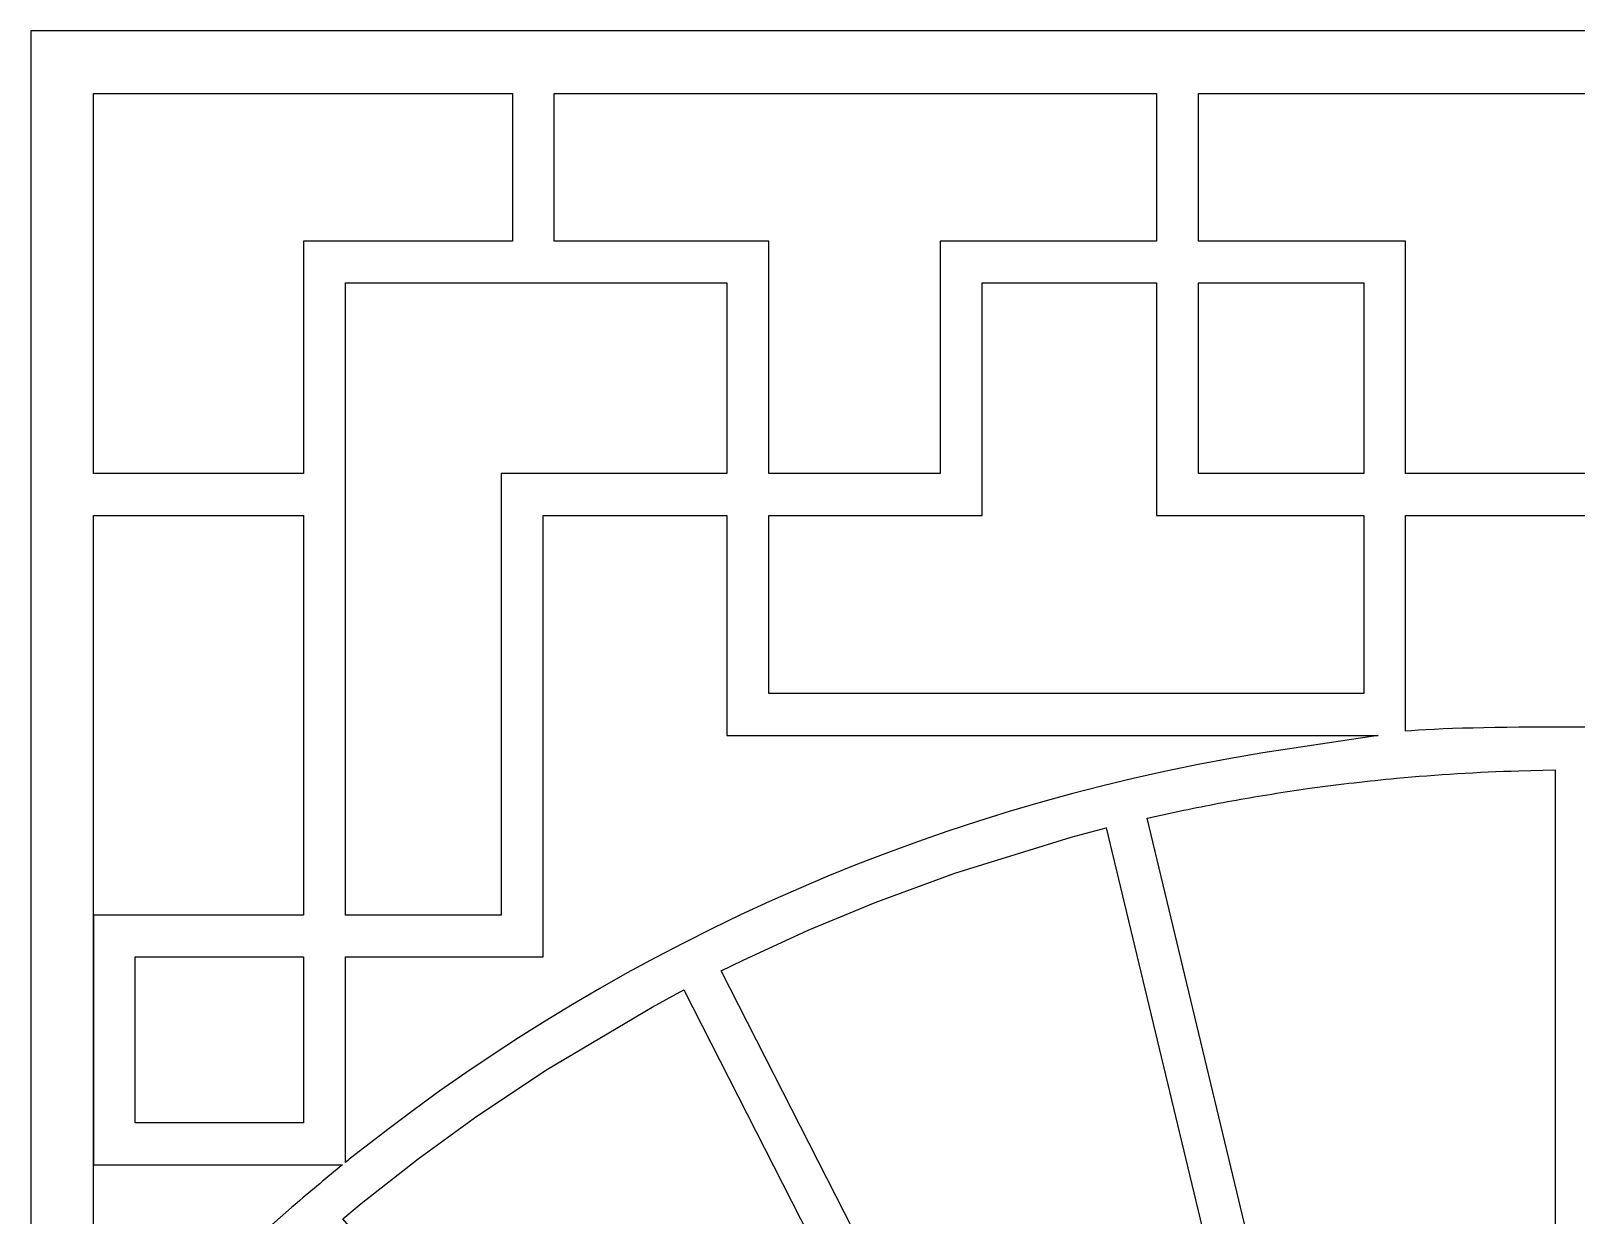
# Model space of a CAD drawing. Header units: centimetres. Extents: x -9.7 to 9.1, y -10.5 to 8.3.
# Drawn here: x -9.72 to -0.3, y 1.12 to 8.34 of the extents above; entities that cross this region are included whole.
import ezdxf

# ---------------------------------------------------------------- set-up
doc = ezdxf.new("R2010")
doc.units = ezdxf.units.CM
doc.header["$MEASUREMENT"] = 0
doc.layers.add('layer 1', color=7, linetype='Continuous')

msp = doc.modelspace()

# ---------------------------------------------------------------- linework, layer by layer
at = {"layer": 'layer 1', "color": 242}
for points, knots in [([(-9.72052, 8.33848), (-9.72052, 8.33848), (9.11612, 8.33848), (9.11612, 8.33848), (9.11612, 8.33848), (9.11612, 8.33848), (9.11612, -10.49816), (9.11612, -10.49816), (9.11612, -10.49816), (9.11612, -10.49816), (-9.72052, -10.49816), (-9.72052, -10.49816), (-9.72052, -10.49816), (-9.72052, -10.49816), (-9.72052, 8.33848), (-9.72052, 8.33848)], [0, 0, 0, 0, 0.2, 0.2, 0.2, 0.2, 0.4, 0.4, 0.4, 0.4, 0.6, 0.6, 0.6, 0.6, 1, 1, 1, 1]), ([(-9.3387, 7.95666), (-9.3387, 7.95666), (-9.3387, 5.64039), (-9.3387, 5.64039), (-9.3387, 5.64039), (-9.3387, 5.64039), (-8.05914, 5.64039), (-8.05914, 5.64039), (-8.05914, 5.64039), (-8.05914, 5.64039), (-8.05914, 7.05775), (-8.05914, 7.05775), (-8.05914, 7.05775), (-8.05914, 7.05775), (-6.78543, 7.05775), (-6.78543, 7.05775), (-6.78543, 7.05775), (-6.78543, 7.05775), (-6.78543, 7.95666), (-6.78543, 7.95666), (-6.78543, 7.95666), (-6.78543, 7.95666), (-9.3387, 7.95666), (-9.3387, 7.95666)], [0, 0, 0, 0, 0.1428571, 0.1428571, 0.1428571, 0.1428571, 0.2857143, 0.2857143, 0.2857143, 0.2857143, 0.4285714, 0.4285714, 0.4285714, 0.4285714, 0.5714286, 0.5714286, 0.5714286, 0.5714286, 0.7142857, 0.7142857, 0.7142857, 0.7142857, 1, 1, 1, 1]), ([(-6.53015, 7.95666), (-6.53015, 7.95666), (-6.53015, 7.05775), (-6.53015, 7.05775), (-6.53015, 7.05775), (-6.53015, 7.05775), (-5.22295, 7.05775), (-5.22295, 7.05775), (-5.22295, 7.05775), (-5.22295, 7.05775), (-5.22295, 5.64039), (-5.22295, 5.64039), (-5.22295, 5.64039), (-5.22295, 5.64039), (-4.1776, 5.64039), (-4.1776, 5.64039), (-4.1776, 5.64039), (-4.1776, 5.64039), (-4.1776, 7.05775), (-4.1776, 7.05775), (-4.1776, 7.05775), (-4.1776, 7.05775), (-2.85914, 7.05775), (-2.85914, 7.05775), (-2.85914, 7.05775), (-2.85914, 7.05775), (-2.85914, 7.95666), (-2.85914, 7.95666), (-2.85914, 7.95666), (-2.85914, 7.95666), (-6.53015, 7.95666), (-6.53015, 7.95666)], [0, 0, 0, 0, 0.1111111, 0.1111111, 0.1111111, 0.1111111, 0.2222222, 0.2222222, 0.2222222, 0.2222222, 0.3333333, 0.3333333, 0.3333333, 0.3333333, 0.4444444, 0.4444444, 0.4444444, 0.4444444, 0.5555556, 0.5555556, 0.5555556, 0.5555556, 0.6666667, 0.6666667, 0.6666667, 0.6666667, 0.7777778, 0.7777778, 0.7777778, 0.7777778, 1, 1, 1, 1]), ([(-2.60385, 7.95666), (-2.60385, 7.95666), (-2.60385, 7.05775), (-2.60385, 7.05775), (-2.60385, 7.05775), (-2.60385, 7.05775), (-1.34141, 7.05775), (-1.34141, 7.05775), (-1.34141, 7.05775), (-1.34141, 7.05775), (-1.34141, 5.64039), (-1.34141, 5.64039), (-1.34141, 5.64039), (-1.34141, 5.64039), (0.73702, 5.64039), (0.73702, 5.64039), (0.73702, 5.64039), (0.73702, 5.64039), (0.73702, 7.05775), (0.73702, 7.05775), (0.73702, 7.05775), (0.73702, 7.05775), (1.99946, 7.05775), (1.99946, 7.05775), (1.99946, 7.05775), (1.99946, 7.05775), (1.99946, 7.95666), (1.99946, 7.95666), (1.99946, 7.95666), (1.99946, 7.95666), (-2.60385, 7.95666), (-2.60385, 7.95666)], [0, 0, 0, 0, 0.1111111, 0.1111111, 0.1111111, 0.1111111, 0.2222222, 0.2222222, 0.2222222, 0.2222222, 0.3333333, 0.3333333, 0.3333333, 0.3333333, 0.4444444, 0.4444444, 0.4444444, 0.4444444, 0.5555556, 0.5555556, 0.5555556, 0.5555556, 0.6666667, 0.6666667, 0.6666667, 0.6666667, 0.7777778, 0.7777778, 0.7777778, 0.7777778, 1, 1, 1, 1]), ([(-5.47824, 5.64039), (-5.47824, 5.64039), (-5.47824, 6.80246), (-5.47824, 6.80246), (-5.47824, 6.80246), (-5.47824, 6.80246), (-7.80385, 6.80246), (-7.80385, 6.80246), (-7.80385, 6.80246), (-7.80385, 6.80246), (-7.80385, 2.94936), (-7.80385, 2.94936), (-7.80385, 2.94936), (-7.80385, 2.94936), (-6.85373, 2.94936), (-6.85373, 2.94936), (-6.85373, 2.94936), (-6.85373, 2.94936), (-6.85373, 5.64039), (-6.85373, 5.64039), (-6.85373, 5.64039), (-6.85373, 5.64039), (-5.47824, 5.64039), (-5.47824, 5.64039)], [0, 0, 0, 0, 0.1428571, 0.1428571, 0.1428571, 0.1428571, 0.2857143, 0.2857143, 0.2857143, 0.2857143, 0.4285714, 0.4285714, 0.4285714, 0.4285714, 0.5714286, 0.5714286, 0.5714286, 0.5714286, 0.7142857, 0.7142857, 0.7142857, 0.7142857, 1, 1, 1, 1]), ([(-1.5967, 5.38511), (-1.5967, 5.38511), (-2.85914, 5.38511), (-2.85914, 5.38511), (-2.85914, 5.38511), (-2.85914, 5.38511), (-2.85914, 6.80246), (-2.85914, 6.80246), (-2.85914, 6.80246), (-2.85914, 6.80246), (-3.92231, 6.80246), (-3.92231, 6.80246), (-3.92231, 6.80246), (-3.92231, 6.80246), (-3.92231, 5.38511), (-3.92231, 5.38511), (-3.92231, 5.38511), (-3.92231, 5.38511), (-5.22295, 5.38511), (-5.22295, 5.38511), (-5.22295, 5.38511), (-5.22295, 5.38511), (-5.22295, 4.29993), (-5.22295, 4.29993), (-5.22295, 4.29993), (-5.22295, 4.29993), (-1.5967, 4.29993), (-1.5967, 4.29993), (-1.5967, 4.29993), (-1.5967, 4.29993), (-1.5967, 5.38511), (-1.5967, 5.38511)], [0, 0, 0, 0, 0.1111111, 0.1111111, 0.1111111, 0.1111111, 0.2222222, 0.2222222, 0.2222222, 0.2222222, 0.3333333, 0.3333333, 0.3333333, 0.3333333, 0.4444444, 0.4444444, 0.4444444, 0.4444444, 0.5555556, 0.5555556, 0.5555556, 0.5555556, 0.6666667, 0.6666667, 0.6666667, 0.6666667, 0.7777778, 0.7777778, 0.7777778, 0.7777778, 1, 1, 1, 1]), ([(-2.60385, 5.64039), (-2.60385, 5.64039), (-1.5967, 5.64039), (-1.5967, 5.64039), (-1.5967, 5.64039), (-1.5967, 5.64039), (-1.5967, 6.80246), (-1.5967, 6.80246), (-1.5967, 6.80246), (-1.5967, 6.80246), (-2.60385, 6.80246), (-2.60385, 6.80246), (-2.60385, 6.80246), (-2.60385, 6.80246), (-2.60385, 5.64039), (-2.60385, 5.64039)], [0, 0, 0, 0, 0.2, 0.2, 0.2, 0.2, 0.4, 0.4, 0.4, 0.4, 0.6, 0.6, 0.6, 0.6, 1, 1, 1, 1]), ([(-9.3387, 2.94936), (-9.3387, 2.94936), (-8.05914, 2.94936), (-8.05914, 2.94936), (-8.05914, 2.94936), (-8.05914, 2.94936), (-8.05914, 5.38511), (-8.05914, 5.38511), (-8.05914, 5.38511), (-8.05914, 5.38511), (-9.3387, 5.38511), (-9.3387, 5.38511), (-9.3387, 5.38511), (-9.3387, 5.38511), (-9.3387, 2.94936), (-9.3387, 2.94936)], [0, 0, 0, 0, 0.2, 0.2, 0.2, 0.2, 0.4, 0.4, 0.4, 0.4, 0.6, 0.6, 0.6, 0.6, 1, 1, 1, 1]), ([(-1.50895, 4.04464), (-1.50895, 4.04464), (-5.47824, 4.04464), (-5.47824, 4.04464), (-5.47824, 4.04464), (-5.47824, 4.04464), (-5.47824, 5.38511), (-5.47824, 5.38511), (-5.47824, 5.38511), (-5.47824, 5.38511), (-6.59845, 5.38511), (-6.59845, 5.38511), (-6.59845, 5.38511), (-6.59845, 5.38511), (-6.59845, 2.69407), (-6.59845, 2.69407), (-6.59845, 2.69407), (-6.59845, 2.69407), (-7.80385, 2.69407), (-7.80385, 2.69407), (-7.80385, 2.69407), (-7.80385, 2.69407), (-7.80385, 1.44175), (-7.80385, 1.44175), (-7.80385, 1.44175), (-7.7936, 1.45021), (-7.78334, 1.45866), (-7.77308, 1.46712), (-7.77308, 1.46712), (-7.77308, 1.46712), (-7.53728, 1.64934), (-7.53728, 1.64934), (-7.53728, 1.64934), (-7.53728, 1.64934), (-7.3832, 1.76454), (-7.3832, 1.76454), (-7.3832, 1.76454), (-7.3832, 1.76454), (-7.22724, 1.87732), (-7.22724, 1.87732), (-7.22724, 1.87732), (-7.22724, 1.87732), (-7.06943, 1.98765), (-7.06943, 1.98765), (-7.06943, 1.98765), (-7.06943, 1.98765), (-6.9098, 2.09551), (-6.9098, 2.09551), (-6.9098, 2.09551), (-6.9098, 2.09551), (-6.74838, 2.20085), (-6.74838, 2.20085), (-6.74838, 2.20085), (-6.74838, 2.20085), (-6.58519, 2.30367), (-6.58519, 2.30367), (-6.58519, 2.30367), (-6.58519, 2.30367), (-6.42026, 2.40392), (-6.42026, 2.40392), (-6.42026, 2.40392), (-6.42026, 2.40392), (-6.25362, 2.50158), (-6.25362, 2.50158), (-6.25362, 2.50158), (-6.25362, 2.50158), (-6.0853, 2.59663), (-6.0853, 2.59663), (-6.0853, 2.59663), (-6.0853, 2.59663), (-5.91533, 2.68902), (-5.91533, 2.68902), (-5.91533, 2.68902), (-5.91533, 2.68902), (-5.74373, 2.77874), (-5.74373, 2.77874), (-5.74373, 2.77874), (-5.74373, 2.77874), (-5.57053, 2.86576), (-5.57053, 2.86576), (-5.57053, 2.86576), (-5.57053, 2.86576), (-5.39577, 2.95004), (-5.39577, 2.95004), (-5.39577, 2.95004), (-5.39577, 2.95004), (-5.21947, 3.03156), (-5.21947, 3.03156), (-5.21947, 3.03156), (-5.21947, 3.03156), (-5.04165, 3.1103), (-5.04165, 3.1103), (-5.04165, 3.1103), (-5.04165, 3.1103), (-4.86235, 3.18621), (-4.86235, 3.18621), (-4.86235, 3.18621), (-4.86235, 3.18621), (-4.6816, 3.25928), (-4.6816, 3.25928), (-4.6816, 3.25928), (-4.6816, 3.25928), (-4.49941, 3.32948), (-4.49941, 3.32948), (-4.49941, 3.32948), (-4.49941, 3.32948), (-4.31583, 3.39677), (-4.31583, 3.39677), (-4.31583, 3.39677), (-4.31583, 3.39677), (-4.13088, 3.46113), (-4.13088, 3.46113), (-4.13088, 3.46113), (-4.13088, 3.46113), (-3.94458, 3.52254), (-3.94458, 3.52254), (-3.94458, 3.52254), (-3.94458, 3.52254), (-3.75697, 3.58095), (-3.75697, 3.58095), (-3.75697, 3.58095), (-3.75697, 3.58095), (-3.56807, 3.63635), (-3.56807, 3.63635), (-3.56807, 3.63635), (-3.56807, 3.63635), (-3.37791, 3.68871), (-3.37791, 3.68871), (-3.37791, 3.68871), (-3.37791, 3.68871), (-3.18652, 3.73799), (-3.18652, 3.73799), (-3.18652, 3.73799), (-3.18652, 3.73799), (-2.99393, 3.78417), (-2.99393, 3.78417), (-2.99393, 3.78417), (-2.99393, 3.78417), (-2.80017, 3.82722), (-2.80017, 3.82722), (-2.80017, 3.82722), (-2.80017, 3.82722), (-2.60525, 3.86712), (-2.60525, 3.86712), (-2.60525, 3.86712), (-2.60525, 3.86712), (-2.40922, 3.90382), (-2.40922, 3.90382), (-2.40922, 3.90382), (-2.40922, 3.90382), (-2.2121, 3.93732), (-2.2121, 3.93732), (-2.2121, 3.93732), (-2.2121, 3.93732), (-1.50895, 4.04464), (-1.50895, 4.04464)], [0, 0, 0, 0, 0.025, 0.025, 0.025, 0.025, 0.05, 0.05, 0.05, 0.05, 0.075, 0.075, 0.075, 0.075, 0.1, 0.1, 0.1, 0.1, 0.125, 0.125, 0.125, 0.125, 0.15, 0.15, 0.15, 0.15, 0.175, 0.175, 0.175, 0.175, 0.2, 0.2, 0.2, 0.2, 0.225, 0.225, 0.225, 0.225, 0.25, 0.25, 0.25, 0.25, 0.275, 0.275, 0.275, 0.275, 0.3, 0.3, 0.3, 0.3, 0.325, 0.325, 0.325, 0.325, 0.35, 0.35, 0.35, 0.35, 0.375, 0.375, 0.375, 0.375, 0.4, 0.4, 0.4, 0.4, 0.425, 0.425, 0.425, 0.425, 0.45, 0.45, 0.45, 0.45, 0.475, 0.475, 0.475, 0.475, 0.5, 0.5, 0.5, 0.5, 0.525, 0.525, 0.525, 0.525, 0.55, 0.55, 0.55, 0.55, 0.575, 0.575, 0.575, 0.575, 0.6, 0.6, 0.6, 0.6, 0.625, 0.625, 0.625, 0.625, 0.65, 0.65, 0.65, 0.65, 0.675, 0.675, 0.675, 0.675, 0.7, 0.7, 0.7, 0.7, 0.725, 0.725, 0.725, 0.725, 0.75, 0.75, 0.75, 0.75, 0.775, 0.775, 0.775, 0.775, 0.8, 0.8, 0.8, 0.8, 0.825, 0.825, 0.825, 0.825, 0.85, 0.85, 0.85, 0.85, 0.875, 0.875, 0.875, 0.875, 0.9, 0.9, 0.9, 0.9, 0.925, 0.925, 0.925, 0.925, 0.95, 0.95, 0.95, 0.95, 1, 1, 1, 1]), ([(0.73702, 4.07023), (0.73702, 4.07023), (0.73702, 5.38511), (0.73702, 5.38511), (0.73702, 5.38511), (0.73702, 5.38511), (-1.34141, 5.38511), (-1.34141, 5.38511), (-1.34141, 5.38511), (-1.34141, 5.38511), (-1.34141, 4.07021), (-1.34141, 4.07021), (-1.34141, 4.07021), (-0.97608, 4.10504), (0.25319, 4.10249), (0.73702, 4.07023)], [0, 0, 0, 0, 0.2, 0.2, 0.2, 0.2, 0.4, 0.4, 0.4, 0.4, 0.6, 0.6, 0.6, 0.6, 1, 1, 1, 1]), ([(-0.42984, -2.55817), (-0.42984, -2.55817), (-0.42984, 3.83409), (-0.42984, 3.83409), (-0.42984, 3.83409), (-0.42984, 3.83409), (-0.6522, 3.82917), (-0.6522, 3.82917), (-0.6522, 3.82917), (-0.9013, 3.82102), (-1.1491, 3.80586), (-1.39732, 3.78351), (-1.39732, 3.78351), (-1.56916, 3.76694), (-1.7402, 3.74717), (-1.91128, 3.7241), (-1.91128, 3.7241), (-2.05677, 3.70353), (-2.2016, 3.68073), (-2.34636, 3.6556), (-2.34636, 3.6556), (-2.49014, 3.6297), (-2.63319, 3.6016), (-2.77608, 3.5712), (-2.77608, 3.5712), (-2.77608, 3.5712), (-2.91738, 3.5402), (-2.91738, 3.5402), (-2.91738, 3.5402), (-2.91738, 3.5402), (-1.42508, -2.67571), (-1.42508, -2.67571), (-1.42508, -2.67571), (-1.37654, -2.66604), (-1.32802, -2.65627), (-1.27937, -2.64709), (-1.27937, -2.64709), (-1.27937, -2.64709), (-0.60769, -2.56592), (-0.60769, -2.56592), (-0.60769, -2.56592), (-0.60769, -2.56592), (-0.42984, -2.55817), (-0.42984, -2.55817)], [0, 0, 0, 0, 0.0833333, 0.0833333, 0.0833333, 0.0833333, 0.1666667, 0.1666667, 0.1666667, 0.1666667, 0.25, 0.25, 0.25, 0.25, 0.3333333, 0.3333333, 0.3333333, 0.3333333, 0.4166667, 0.4166667, 0.4166667, 0.4166667, 0.5, 0.5, 0.5, 0.5, 0.5833333, 0.5833333, 0.5833333, 0.5833333, 0.6666667, 0.6666667, 0.6666667, 0.6666667, 0.75, 0.75, 0.75, 0.75, 0.8333333, 0.8333333, 0.8333333, 0.8333333, 1, 1, 1, 1]), ([(-1.67328, -2.73541), (-1.67328, -2.73541), (-3.16555, 3.48031), (-3.16555, 3.48031), (-3.16555, 3.48031), (-3.16555, 3.48031), (-3.37943, 3.42368), (-3.37943, 3.42368), (-3.37943, 3.42368), (-3.37943, 3.42368), (-4.08957, 3.20535), (-4.08957, 3.20535), (-4.08957, 3.20535), (-4.08957, 3.20535), (-4.57504, 3.02679), (-4.57504, 3.02679), (-4.57504, 3.02679), (-4.57504, 3.02679), (-4.98305, 2.85735), (-4.98305, 2.85735), (-4.98305, 2.85735), (-4.98305, 2.85735), (-5.38322, 2.67314), (-5.38322, 2.67314), (-5.38322, 2.67314), (-5.38322, 2.67314), (-5.51365, 2.60959), (-5.51365, 2.60959), (-5.51365, 2.60959), (-5.51365, 2.60959), (-2.61277, -3.0837), (-2.61277, -3.0837), (-2.61277, -3.0837), (-2.56769, -3.06279), (-2.52265, -3.0418), (-2.47735, -3.02135), (-2.47735, -3.02135), (-2.27067, -2.92931), (-2.05998, -2.85054), (-1.84359, -2.78447), (-1.84359, -2.78447), (-1.84359, -2.78447), (-1.67328, -2.73541), (-1.67328, -2.73541)], [0, 0, 0, 0, 0.0833333, 0.0833333, 0.0833333, 0.0833333, 0.1666667, 0.1666667, 0.1666667, 0.1666667, 0.25, 0.25, 0.25, 0.25, 0.3333333, 0.3333333, 0.3333333, 0.3333333, 0.4166667, 0.4166667, 0.4166667, 0.4166667, 0.5, 0.5, 0.5, 0.5, 0.5833333, 0.5833333, 0.5833333, 0.5833333, 0.6666667, 0.6666667, 0.6666667, 0.6666667, 0.75, 0.75, 0.75, 0.75, 0.8333333, 0.8333333, 0.8333333, 0.8333333, 1, 1, 1, 1]), ([(-9.3387, 2.94936), (-9.3387, 2.94936), (-9.3387, 1.42725), (-9.3387, 1.42725), (-9.3387, 1.42725), (-9.3387, 1.42725), (-9.3387, 2.94936), (-9.3387, 2.94936)], [0, 0, 0, 0, 0.3333333, 0.3333333, 0.3333333, 0.3333333, 1, 1, 1, 1]), ([(-9.08415, 2.69407), (-9.08415, 2.69407), (-9.08415, 1.68254), (-9.08415, 1.68254), (-9.08415, 1.68254), (-9.08415, 1.68254), (-8.05914, 1.68254), (-8.05914, 1.68254), (-8.05914, 1.68254), (-8.05914, 1.68254), (-8.05914, 2.69407), (-8.05914, 2.69407), (-8.05914, 2.69407), (-8.05914, 2.69407), (-9.08415, 2.69407), (-9.08415, 2.69407)], [0, 0, 0, 0, 0.2, 0.2, 0.2, 0.2, 0.4, 0.4, 0.4, 0.4, 0.6, 0.6, 0.6, 0.6, 1, 1, 1, 1]), ([(-7.81953, 1.09859), (-7.81953, 1.09859), (-3.67156, -3.75806), (-3.67156, -3.75806), (-3.67156, -3.75806), (-3.63251, -3.72719), (-3.59353, -3.69626), (-3.55417, -3.66578), (-3.55417, -3.66578), (-3.37467, -3.52822), (-3.18823, -3.40244), (-2.99344, -3.28754), (-2.99344, -3.28754), (-2.99344, -3.28754), (-2.83993, -3.20019), (-2.83993, -3.20019), (-2.83993, -3.20019), (-2.83993, -3.20019), (-5.74083, 2.49314), (-5.74083, 2.49314), (-5.74083, 2.49314), (-5.74083, 2.49314), (-5.93469, 2.38827), (-5.93469, 2.38827), (-5.93469, 2.38827), (-5.93469, 2.38827), (-6.57145, 2.01117), (-6.57145, 2.01117), (-6.57145, 2.01117), (-6.57145, 2.01117), (-7.00156, 1.72441), (-7.00156, 1.72441), (-7.00156, 1.72441), (-7.00156, 1.72441), (-7.35948, 1.46417), (-7.35948, 1.46417), (-7.35948, 1.46417), (-7.35948, 1.46417), (-7.7071, 1.19098), (-7.7071, 1.19098), (-7.7071, 1.19098), (-7.7071, 1.19098), (-7.81953, 1.09859), (-7.81953, 1.09859)], [0, 0, 0, 0, 0.0833333, 0.0833333, 0.0833333, 0.0833333, 0.1666667, 0.1666667, 0.1666667, 0.1666667, 0.25, 0.25, 0.25, 0.25, 0.3333333, 0.3333333, 0.3333333, 0.3333333, 0.4166667, 0.4166667, 0.4166667, 0.4166667, 0.5, 0.5, 0.5, 0.5, 0.5833333, 0.5833333, 0.5833333, 0.5833333, 0.6666667, 0.6666667, 0.6666667, 0.6666667, 0.75, 0.75, 0.75, 0.75, 0.8333333, 0.8333333, 0.8333333, 0.8333333, 1, 1, 1, 1]), ([(-7.82144, 1.42725), (-7.82144, 1.42725), (-9.3387, 1.42725), (-9.3387, 1.42725), (-9.3387, 1.42725), (-9.3387, 1.42725), (-9.3387, -2.15938), (-9.3387, -2.15938), (-9.3387, -2.15938), (-9.3387, -2.15938), (-6.64502, -2.15938), (-6.64502, -2.15938), (-6.64502, -2.15938), (-7.48002, -1.3807), (-8.31501, -0.60201), (-9.15004, 0.17661), (-9.15004, 0.17661), (-8.82026, 0.53742), (-8.46838, 0.87707), (-8.09805, 1.19611), (-8.09805, 1.19611), (-8.00669, 1.27425), (-7.91417, 1.35079), (-7.82144, 1.42725)], [0, 0, 0, 0, 0.1428571, 0.1428571, 0.1428571, 0.1428571, 0.2857143, 0.2857143, 0.2857143, 0.2857143, 0.4285714, 0.4285714, 0.4285714, 0.4285714, 0.5714286, 0.5714286, 0.5714286, 0.5714286, 0.7142857, 0.7142857, 0.7142857, 0.7142857, 1, 1, 1, 1])]:
    msp.add_open_spline(points, degree=3, knots=knots, dxfattribs=at)
at = {"layer": 'layer 1', "color": 242, "lineweight": 9}
for points, knots in [([(-9.72052, 8.33848), (-9.72052, 8.33848), (9.11612, 8.33848), (9.11612, 8.33848), (9.11612, 8.33848), (9.11612, 8.33848), (9.11612, -10.49816), (9.11612, -10.49816), (9.11612, -10.49816), (9.11612, -10.49816), (-9.72052, -10.49816), (-9.72052, -10.49816), (-9.72052, -10.49816), (-9.72052, -10.49816), (-9.72052, 8.33848), (-9.72052, 8.33848)], [0, 0, 0, 0, 0.2, 0.2, 0.2, 0.2, 0.4, 0.4, 0.4, 0.4, 0.6, 0.6, 0.6, 0.6, 1, 1, 1, 1]), ([(-9.3387, 7.95666), (-9.3387, 7.95666), (-9.3387, 5.64039), (-9.3387, 5.64039), (-9.3387, 5.64039), (-9.3387, 5.64039), (-8.05914, 5.64039), (-8.05914, 5.64039), (-8.05914, 5.64039), (-8.05914, 5.64039), (-8.05914, 7.05775), (-8.05914, 7.05775), (-8.05914, 7.05775), (-8.05914, 7.05775), (-6.78543, 7.05775), (-6.78543, 7.05775), (-6.78543, 7.05775), (-6.78543, 7.05775), (-6.78543, 7.95666), (-6.78543, 7.95666), (-6.78543, 7.95666), (-6.78543, 7.95666), (-9.3387, 7.95666), (-9.3387, 7.95666)], [0, 0, 0, 0, 0.1428571, 0.1428571, 0.1428571, 0.1428571, 0.2857143, 0.2857143, 0.2857143, 0.2857143, 0.4285714, 0.4285714, 0.4285714, 0.4285714, 0.5714286, 0.5714286, 0.5714286, 0.5714286, 0.7142857, 0.7142857, 0.7142857, 0.7142857, 1, 1, 1, 1]), ([(-6.53015, 7.95666), (-6.53015, 7.95666), (-6.53015, 7.05775), (-6.53015, 7.05775), (-6.53015, 7.05775), (-6.53015, 7.05775), (-5.22295, 7.05775), (-5.22295, 7.05775), (-5.22295, 7.05775), (-5.22295, 7.05775), (-5.22295, 5.64039), (-5.22295, 5.64039), (-5.22295, 5.64039), (-5.22295, 5.64039), (-4.1776, 5.64039), (-4.1776, 5.64039), (-4.1776, 5.64039), (-4.1776, 5.64039), (-4.1776, 7.05775), (-4.1776, 7.05775), (-4.1776, 7.05775), (-4.1776, 7.05775), (-2.85914, 7.05775), (-2.85914, 7.05775), (-2.85914, 7.05775), (-2.85914, 7.05775), (-2.85914, 7.95666), (-2.85914, 7.95666), (-2.85914, 7.95666), (-2.85914, 7.95666), (-6.53015, 7.95666), (-6.53015, 7.95666)], [0, 0, 0, 0, 0.1111111, 0.1111111, 0.1111111, 0.1111111, 0.2222222, 0.2222222, 0.2222222, 0.2222222, 0.3333333, 0.3333333, 0.3333333, 0.3333333, 0.4444444, 0.4444444, 0.4444444, 0.4444444, 0.5555556, 0.5555556, 0.5555556, 0.5555556, 0.6666667, 0.6666667, 0.6666667, 0.6666667, 0.7777778, 0.7777778, 0.7777778, 0.7777778, 1, 1, 1, 1]), ([(-2.60385, 7.95666), (-2.60385, 7.95666), (-2.60385, 7.05775), (-2.60385, 7.05775), (-2.60385, 7.05775), (-2.60385, 7.05775), (-1.34141, 7.05775), (-1.34141, 7.05775), (-1.34141, 7.05775), (-1.34141, 7.05775), (-1.34141, 5.64039), (-1.34141, 5.64039), (-1.34141, 5.64039), (-1.34141, 5.64039), (0.73702, 5.64039), (0.73702, 5.64039), (0.73702, 5.64039), (0.73702, 5.64039), (0.73702, 7.05775), (0.73702, 7.05775), (0.73702, 7.05775), (0.73702, 7.05775), (1.99946, 7.05775), (1.99946, 7.05775), (1.99946, 7.05775), (1.99946, 7.05775), (1.99946, 7.95666), (1.99946, 7.95666), (1.99946, 7.95666), (1.99946, 7.95666), (-2.60385, 7.95666), (-2.60385, 7.95666)], [0, 0, 0, 0, 0.1111111, 0.1111111, 0.1111111, 0.1111111, 0.2222222, 0.2222222, 0.2222222, 0.2222222, 0.3333333, 0.3333333, 0.3333333, 0.3333333, 0.4444444, 0.4444444, 0.4444444, 0.4444444, 0.5555556, 0.5555556, 0.5555556, 0.5555556, 0.6666667, 0.6666667, 0.6666667, 0.6666667, 0.7777778, 0.7777778, 0.7777778, 0.7777778, 1, 1, 1, 1]), ([(-5.47824, 5.64039), (-5.47824, 5.64039), (-5.47824, 6.80246), (-5.47824, 6.80246), (-5.47824, 6.80246), (-5.47824, 6.80246), (-7.80385, 6.80246), (-7.80385, 6.80246), (-7.80385, 6.80246), (-7.80385, 6.80246), (-7.80385, 2.94936), (-7.80385, 2.94936), (-7.80385, 2.94936), (-7.80385, 2.94936), (-6.85373, 2.94936), (-6.85373, 2.94936), (-6.85373, 2.94936), (-6.85373, 2.94936), (-6.85373, 5.64039), (-6.85373, 5.64039), (-6.85373, 5.64039), (-6.85373, 5.64039), (-5.47824, 5.64039), (-5.47824, 5.64039)], [0, 0, 0, 0, 0.1428571, 0.1428571, 0.1428571, 0.1428571, 0.2857143, 0.2857143, 0.2857143, 0.2857143, 0.4285714, 0.4285714, 0.4285714, 0.4285714, 0.5714286, 0.5714286, 0.5714286, 0.5714286, 0.7142857, 0.7142857, 0.7142857, 0.7142857, 1, 1, 1, 1]), ([(-1.5967, 5.38511), (-1.5967, 5.38511), (-2.85914, 5.38511), (-2.85914, 5.38511), (-2.85914, 5.38511), (-2.85914, 5.38511), (-2.85914, 6.80246), (-2.85914, 6.80246), (-2.85914, 6.80246), (-2.85914, 6.80246), (-3.92231, 6.80246), (-3.92231, 6.80246), (-3.92231, 6.80246), (-3.92231, 6.80246), (-3.92231, 5.38511), (-3.92231, 5.38511), (-3.92231, 5.38511), (-3.92231, 5.38511), (-5.22295, 5.38511), (-5.22295, 5.38511), (-5.22295, 5.38511), (-5.22295, 5.38511), (-5.22295, 4.29993), (-5.22295, 4.29993), (-5.22295, 4.29993), (-5.22295, 4.29993), (-1.5967, 4.29993), (-1.5967, 4.29993), (-1.5967, 4.29993), (-1.5967, 4.29993), (-1.5967, 5.38511), (-1.5967, 5.38511)], [0, 0, 0, 0, 0.1111111, 0.1111111, 0.1111111, 0.1111111, 0.2222222, 0.2222222, 0.2222222, 0.2222222, 0.3333333, 0.3333333, 0.3333333, 0.3333333, 0.4444444, 0.4444444, 0.4444444, 0.4444444, 0.5555556, 0.5555556, 0.5555556, 0.5555556, 0.6666667, 0.6666667, 0.6666667, 0.6666667, 0.7777778, 0.7777778, 0.7777778, 0.7777778, 1, 1, 1, 1]), ([(-2.60385, 5.64039), (-2.60385, 5.64039), (-1.5967, 5.64039), (-1.5967, 5.64039), (-1.5967, 5.64039), (-1.5967, 5.64039), (-1.5967, 6.80246), (-1.5967, 6.80246), (-1.5967, 6.80246), (-1.5967, 6.80246), (-2.60385, 6.80246), (-2.60385, 6.80246), (-2.60385, 6.80246), (-2.60385, 6.80246), (-2.60385, 5.64039), (-2.60385, 5.64039)], [0, 0, 0, 0, 0.2, 0.2, 0.2, 0.2, 0.4, 0.4, 0.4, 0.4, 0.6, 0.6, 0.6, 0.6, 1, 1, 1, 1]), ([(-9.3387, 2.94936), (-9.3387, 2.94936), (-8.05914, 2.94936), (-8.05914, 2.94936), (-8.05914, 2.94936), (-8.05914, 2.94936), (-8.05914, 5.38511), (-8.05914, 5.38511), (-8.05914, 5.38511), (-8.05914, 5.38511), (-9.3387, 5.38511), (-9.3387, 5.38511), (-9.3387, 5.38511), (-9.3387, 5.38511), (-9.3387, 2.94936), (-9.3387, 2.94936)], [0, 0, 0, 0, 0.2, 0.2, 0.2, 0.2, 0.4, 0.4, 0.4, 0.4, 0.6, 0.6, 0.6, 0.6, 1, 1, 1, 1]), ([(-1.50895, 4.04464), (-1.50895, 4.04464), (-5.47824, 4.04464), (-5.47824, 4.04464), (-5.47824, 4.04464), (-5.47824, 4.04464), (-5.47824, 5.38511), (-5.47824, 5.38511), (-5.47824, 5.38511), (-5.47824, 5.38511), (-6.59845, 5.38511), (-6.59845, 5.38511), (-6.59845, 5.38511), (-6.59845, 5.38511), (-6.59845, 2.69407), (-6.59845, 2.69407), (-6.59845, 2.69407), (-6.59845, 2.69407), (-7.80385, 2.69407), (-7.80385, 2.69407), (-7.80385, 2.69407), (-7.80385, 2.69407), (-7.80385, 1.44175), (-7.80385, 1.44175), (-7.80385, 1.44175), (-7.7936, 1.45021), (-7.78334, 1.45866), (-7.77308, 1.46712), (-7.77308, 1.46712), (-7.77308, 1.46712), (-7.53728, 1.64934), (-7.53728, 1.64934), (-7.53728, 1.64934), (-7.53728, 1.64934), (-7.3832, 1.76454), (-7.3832, 1.76454), (-7.3832, 1.76454), (-7.3832, 1.76454), (-7.22724, 1.87732), (-7.22724, 1.87732), (-7.22724, 1.87732), (-7.22724, 1.87732), (-7.06943, 1.98765), (-7.06943, 1.98765), (-7.06943, 1.98765), (-7.06943, 1.98765), (-6.9098, 2.09551), (-6.9098, 2.09551), (-6.9098, 2.09551), (-6.9098, 2.09551), (-6.74838, 2.20085), (-6.74838, 2.20085), (-6.74838, 2.20085), (-6.74838, 2.20085), (-6.58519, 2.30367), (-6.58519, 2.30367), (-6.58519, 2.30367), (-6.58519, 2.30367), (-6.42026, 2.40392), (-6.42026, 2.40392), (-6.42026, 2.40392), (-6.42026, 2.40392), (-6.25362, 2.50158), (-6.25362, 2.50158), (-6.25362, 2.50158), (-6.25362, 2.50158), (-6.0853, 2.59663), (-6.0853, 2.59663), (-6.0853, 2.59663), (-6.0853, 2.59663), (-5.91533, 2.68902), (-5.91533, 2.68902), (-5.91533, 2.68902), (-5.91533, 2.68902), (-5.74373, 2.77874), (-5.74373, 2.77874), (-5.74373, 2.77874), (-5.74373, 2.77874), (-5.57053, 2.86576), (-5.57053, 2.86576), (-5.57053, 2.86576), (-5.57053, 2.86576), (-5.39577, 2.95004), (-5.39577, 2.95004), (-5.39577, 2.95004), (-5.39577, 2.95004), (-5.21947, 3.03156), (-5.21947, 3.03156), (-5.21947, 3.03156), (-5.21947, 3.03156), (-5.04165, 3.1103), (-5.04165, 3.1103), (-5.04165, 3.1103), (-5.04165, 3.1103), (-4.86235, 3.18621), (-4.86235, 3.18621), (-4.86235, 3.18621), (-4.86235, 3.18621), (-4.6816, 3.25928), (-4.6816, 3.25928), (-4.6816, 3.25928), (-4.6816, 3.25928), (-4.49941, 3.32948), (-4.49941, 3.32948), (-4.49941, 3.32948), (-4.49941, 3.32948), (-4.31583, 3.39677), (-4.31583, 3.39677), (-4.31583, 3.39677), (-4.31583, 3.39677), (-4.13088, 3.46113), (-4.13088, 3.46113), (-4.13088, 3.46113), (-4.13088, 3.46113), (-3.94458, 3.52254), (-3.94458, 3.52254), (-3.94458, 3.52254), (-3.94458, 3.52254), (-3.75697, 3.58095), (-3.75697, 3.58095), (-3.75697, 3.58095), (-3.75697, 3.58095), (-3.56807, 3.63635), (-3.56807, 3.63635), (-3.56807, 3.63635), (-3.56807, 3.63635), (-3.37791, 3.68871), (-3.37791, 3.68871), (-3.37791, 3.68871), (-3.37791, 3.68871), (-3.18652, 3.73799), (-3.18652, 3.73799), (-3.18652, 3.73799), (-3.18652, 3.73799), (-2.99393, 3.78417), (-2.99393, 3.78417), (-2.99393, 3.78417), (-2.99393, 3.78417), (-2.80017, 3.82722), (-2.80017, 3.82722), (-2.80017, 3.82722), (-2.80017, 3.82722), (-2.60525, 3.86712), (-2.60525, 3.86712), (-2.60525, 3.86712), (-2.60525, 3.86712), (-2.40922, 3.90382), (-2.40922, 3.90382), (-2.40922, 3.90382), (-2.40922, 3.90382), (-2.2121, 3.93732), (-2.2121, 3.93732), (-2.2121, 3.93732), (-2.2121, 3.93732), (-1.50895, 4.04464), (-1.50895, 4.04464)], [0, 0, 0, 0, 0.025, 0.025, 0.025, 0.025, 0.05, 0.05, 0.05, 0.05, 0.075, 0.075, 0.075, 0.075, 0.1, 0.1, 0.1, 0.1, 0.125, 0.125, 0.125, 0.125, 0.15, 0.15, 0.15, 0.15, 0.175, 0.175, 0.175, 0.175, 0.2, 0.2, 0.2, 0.2, 0.225, 0.225, 0.225, 0.225, 0.25, 0.25, 0.25, 0.25, 0.275, 0.275, 0.275, 0.275, 0.3, 0.3, 0.3, 0.3, 0.325, 0.325, 0.325, 0.325, 0.35, 0.35, 0.35, 0.35, 0.375, 0.375, 0.375, 0.375, 0.4, 0.4, 0.4, 0.4, 0.425, 0.425, 0.425, 0.425, 0.45, 0.45, 0.45, 0.45, 0.475, 0.475, 0.475, 0.475, 0.5, 0.5, 0.5, 0.5, 0.525, 0.525, 0.525, 0.525, 0.55, 0.55, 0.55, 0.55, 0.575, 0.575, 0.575, 0.575, 0.6, 0.6, 0.6, 0.6, 0.625, 0.625, 0.625, 0.625, 0.65, 0.65, 0.65, 0.65, 0.675, 0.675, 0.675, 0.675, 0.7, 0.7, 0.7, 0.7, 0.725, 0.725, 0.725, 0.725, 0.75, 0.75, 0.75, 0.75, 0.775, 0.775, 0.775, 0.775, 0.8, 0.8, 0.8, 0.8, 0.825, 0.825, 0.825, 0.825, 0.85, 0.85, 0.85, 0.85, 0.875, 0.875, 0.875, 0.875, 0.9, 0.9, 0.9, 0.9, 0.925, 0.925, 0.925, 0.925, 0.95, 0.95, 0.95, 0.95, 1, 1, 1, 1]), ([(0.73702, 4.07023), (0.73702, 4.07023), (0.73702, 5.38511), (0.73702, 5.38511), (0.73702, 5.38511), (0.73702, 5.38511), (-1.34141, 5.38511), (-1.34141, 5.38511), (-1.34141, 5.38511), (-1.34141, 5.38511), (-1.34141, 4.07021), (-1.34141, 4.07021), (-1.34141, 4.07021), (-0.97608, 4.10504), (0.25319, 4.10249), (0.73702, 4.07023)], [0, 0, 0, 0, 0.2, 0.2, 0.2, 0.2, 0.4, 0.4, 0.4, 0.4, 0.6, 0.6, 0.6, 0.6, 1, 1, 1, 1]), ([(-0.42984, -2.55817), (-0.42984, -2.55817), (-0.42984, 3.83409), (-0.42984, 3.83409), (-0.42984, 3.83409), (-0.42984, 3.83409), (-0.6522, 3.82917), (-0.6522, 3.82917), (-0.6522, 3.82917), (-0.9013, 3.82102), (-1.1491, 3.80586), (-1.39732, 3.78351), (-1.39732, 3.78351), (-1.56916, 3.76694), (-1.7402, 3.74717), (-1.91128, 3.7241), (-1.91128, 3.7241), (-2.05677, 3.70353), (-2.2016, 3.68073), (-2.34636, 3.6556), (-2.34636, 3.6556), (-2.49014, 3.6297), (-2.63319, 3.6016), (-2.77608, 3.5712), (-2.77608, 3.5712), (-2.77608, 3.5712), (-2.91738, 3.5402), (-2.91738, 3.5402), (-2.91738, 3.5402), (-2.91738, 3.5402), (-1.42508, -2.67571), (-1.42508, -2.67571), (-1.42508, -2.67571), (-1.37654, -2.66604), (-1.32802, -2.65627), (-1.27937, -2.64709), (-1.27937, -2.64709), (-1.27937, -2.64709), (-0.60769, -2.56592), (-0.60769, -2.56592), (-0.60769, -2.56592), (-0.60769, -2.56592), (-0.42984, -2.55817), (-0.42984, -2.55817)], [0, 0, 0, 0, 0.0833333, 0.0833333, 0.0833333, 0.0833333, 0.1666667, 0.1666667, 0.1666667, 0.1666667, 0.25, 0.25, 0.25, 0.25, 0.3333333, 0.3333333, 0.3333333, 0.3333333, 0.4166667, 0.4166667, 0.4166667, 0.4166667, 0.5, 0.5, 0.5, 0.5, 0.5833333, 0.5833333, 0.5833333, 0.5833333, 0.6666667, 0.6666667, 0.6666667, 0.6666667, 0.75, 0.75, 0.75, 0.75, 0.8333333, 0.8333333, 0.8333333, 0.8333333, 1, 1, 1, 1]), ([(-1.67328, -2.73541), (-1.67328, -2.73541), (-3.16555, 3.48031), (-3.16555, 3.48031), (-3.16555, 3.48031), (-3.16555, 3.48031), (-3.37943, 3.42368), (-3.37943, 3.42368), (-3.37943, 3.42368), (-3.37943, 3.42368), (-4.08957, 3.20535), (-4.08957, 3.20535), (-4.08957, 3.20535), (-4.08957, 3.20535), (-4.57504, 3.02679), (-4.57504, 3.02679), (-4.57504, 3.02679), (-4.57504, 3.02679), (-4.98305, 2.85735), (-4.98305, 2.85735), (-4.98305, 2.85735), (-4.98305, 2.85735), (-5.38322, 2.67314), (-5.38322, 2.67314), (-5.38322, 2.67314), (-5.38322, 2.67314), (-5.51365, 2.60959), (-5.51365, 2.60959), (-5.51365, 2.60959), (-5.51365, 2.60959), (-2.61277, -3.0837), (-2.61277, -3.0837), (-2.61277, -3.0837), (-2.56769, -3.06279), (-2.52265, -3.0418), (-2.47735, -3.02135), (-2.47735, -3.02135), (-2.27067, -2.92931), (-2.05998, -2.85054), (-1.84359, -2.78447), (-1.84359, -2.78447), (-1.84359, -2.78447), (-1.67328, -2.73541), (-1.67328, -2.73541)], [0, 0, 0, 0, 0.0833333, 0.0833333, 0.0833333, 0.0833333, 0.1666667, 0.1666667, 0.1666667, 0.1666667, 0.25, 0.25, 0.25, 0.25, 0.3333333, 0.3333333, 0.3333333, 0.3333333, 0.4166667, 0.4166667, 0.4166667, 0.4166667, 0.5, 0.5, 0.5, 0.5, 0.5833333, 0.5833333, 0.5833333, 0.5833333, 0.6666667, 0.6666667, 0.6666667, 0.6666667, 0.75, 0.75, 0.75, 0.75, 0.8333333, 0.8333333, 0.8333333, 0.8333333, 1, 1, 1, 1]), ([(-9.08415, 2.69407), (-9.08415, 2.69407), (-9.08415, 1.68254), (-9.08415, 1.68254), (-9.08415, 1.68254), (-9.08415, 1.68254), (-8.05914, 1.68254), (-8.05914, 1.68254), (-8.05914, 1.68254), (-8.05914, 1.68254), (-8.05914, 2.69407), (-8.05914, 2.69407), (-8.05914, 2.69407), (-8.05914, 2.69407), (-9.08415, 2.69407), (-9.08415, 2.69407)], [0, 0, 0, 0, 0.2, 0.2, 0.2, 0.2, 0.4, 0.4, 0.4, 0.4, 0.6, 0.6, 0.6, 0.6, 1, 1, 1, 1]), ([(-7.81953, 1.09859), (-7.81953, 1.09859), (-3.67156, -3.75806), (-3.67156, -3.75806), (-3.67156, -3.75806), (-3.63251, -3.72719), (-3.59353, -3.69626), (-3.55417, -3.66578), (-3.55417, -3.66578), (-3.37467, -3.52822), (-3.18823, -3.40244), (-2.99344, -3.28754), (-2.99344, -3.28754), (-2.99344, -3.28754), (-2.83993, -3.20019), (-2.83993, -3.20019), (-2.83993, -3.20019), (-2.83993, -3.20019), (-5.74083, 2.49314), (-5.74083, 2.49314), (-5.74083, 2.49314), (-5.74083, 2.49314), (-5.93469, 2.38827), (-5.93469, 2.38827), (-5.93469, 2.38827), (-5.93469, 2.38827), (-6.57145, 2.01117), (-6.57145, 2.01117), (-6.57145, 2.01117), (-6.57145, 2.01117), (-7.00156, 1.72441), (-7.00156, 1.72441), (-7.00156, 1.72441), (-7.00156, 1.72441), (-7.35948, 1.46417), (-7.35948, 1.46417), (-7.35948, 1.46417), (-7.35948, 1.46417), (-7.7071, 1.19098), (-7.7071, 1.19098), (-7.7071, 1.19098), (-7.7071, 1.19098), (-7.81953, 1.09859), (-7.81953, 1.09859)], [0, 0, 0, 0, 0.0833333, 0.0833333, 0.0833333, 0.0833333, 0.1666667, 0.1666667, 0.1666667, 0.1666667, 0.25, 0.25, 0.25, 0.25, 0.3333333, 0.3333333, 0.3333333, 0.3333333, 0.4166667, 0.4166667, 0.4166667, 0.4166667, 0.5, 0.5, 0.5, 0.5, 0.5833333, 0.5833333, 0.5833333, 0.5833333, 0.6666667, 0.6666667, 0.6666667, 0.6666667, 0.75, 0.75, 0.75, 0.75, 0.8333333, 0.8333333, 0.8333333, 0.8333333, 1, 1, 1, 1]), ([(-7.82144, 1.42725), (-7.82144, 1.42725), (-9.3387, 1.42725), (-9.3387, 1.42725), (-9.3387, 1.42725), (-9.3387, 1.42725), (-9.3387, -2.15938), (-9.3387, -2.15938), (-9.3387, -2.15938), (-9.3387, -2.15938), (-6.64502, -2.15938), (-6.64502, -2.15938), (-6.64502, -2.15938), (-7.48002, -1.3807), (-8.31501, -0.60201), (-9.15004, 0.17661), (-9.15004, 0.17661), (-8.82026, 0.53742), (-8.46838, 0.87707), (-8.09805, 1.19611), (-8.09805, 1.19611), (-8.00669, 1.27425), (-7.91417, 1.35079), (-7.82144, 1.42725)], [0, 0, 0, 0, 0.1428571, 0.1428571, 0.1428571, 0.1428571, 0.2857143, 0.2857143, 0.2857143, 0.2857143, 0.4285714, 0.4285714, 0.4285714, 0.4285714, 0.5714286, 0.5714286, 0.5714286, 0.5714286, 0.7142857, 0.7142857, 0.7142857, 0.7142857, 1, 1, 1, 1])]:
    msp.add_open_spline(points, degree=3, knots=knots, dxfattribs=at)
msp.add_open_spline([(-9.3387, 2.94936), (-9.3387, 2.94936), (-9.3387, 1.42725), (-9.3387, 1.42725)], degree=3, dxfattribs=at)

doc.saveas('drawing.dxf')
